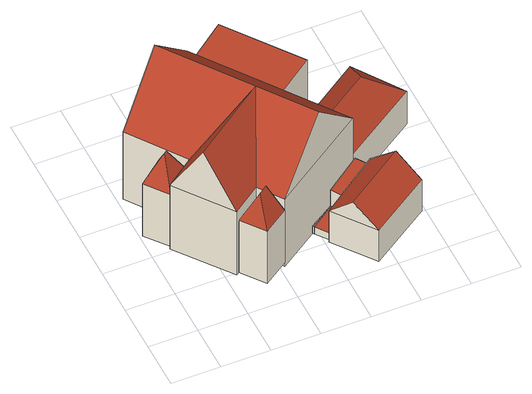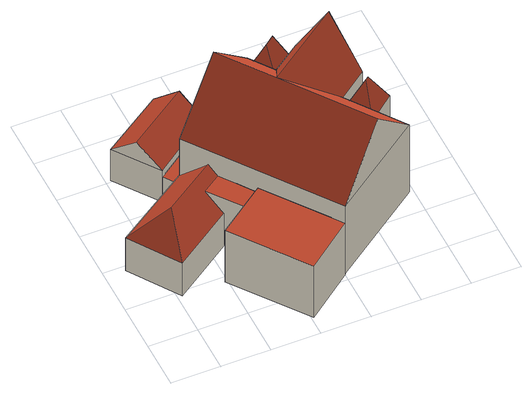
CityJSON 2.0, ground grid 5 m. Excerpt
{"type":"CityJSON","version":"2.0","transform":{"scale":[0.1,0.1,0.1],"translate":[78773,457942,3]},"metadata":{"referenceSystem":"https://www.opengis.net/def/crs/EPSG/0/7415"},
"CityObjects":{
"building1":{"type":"Building","children":["building1-1","building1-2","building1-3","building1-4"]},
"building1-1":{"type":"BuildingPart","attributes":{"roofType":"1040","RelativeEavesHeight":6.93,"RelativeRidgeHeight":10.23,"AbsoluteEavesHeight":11.35,"AbsoluteRidgeHeight":14.64},"parents":["building1"],"geometry":[{"type":"Solid","lod":"2","boundaries":[[[[0,1,2,3]],[[1,4,5,2]],[[4,6,7,5]],[[6,0,3,7]],[[4,1,8]],[[0,6,9]],[[1,0,9,8]],[[6,4,8,9]],[[3,2,5,7]]]],"semantics":{"surfaces":[{"type":"WallSurface"},{"type":"RoofSurface","Direction":54.31,"Slope":13.63},{"type":"RoofSurface","Direction":232.23,"Slope":18.36},{"type":"RoofSurface","Direction":323.26,"Slope":25.22},{"type":"RoofSurface","Direction":145.32,"Slope":23.65},{"type":"GroundSurface"}],"values":[[0,0,0,0,1,2,3,4,5]]}}]},
"building1-2":{"type":"BuildingPart","attributes":{"roofType":"1040","RelativeEavesHeight":6.95,"RelativeRidgeHeight":10.25,"AbsoluteEavesHeight":11.35,"AbsoluteRidgeHeight":14.64},"parents":["building1"],"geometry":[{"type":"Solid","lod":"2","boundaries":[[[[10,11,12,13]],[[11,14,15,12]],[[14,16,17,15]],[[16,10,13,17]],[[14,11,18]],[[10,16,19]],[[11,10,19,18]],[[16,14,18,19]],[[13,12,15,17]]]],"semantics":{"surfaces":[{"type":"WallSurface"},{"type":"RoofSurface","Direction":54.31,"Slope":24.27},{"type":"RoofSurface","Direction":232.47,"Slope":24.29},{"type":"RoofSurface","Direction":321.51,"Slope":24.27},{"type":"RoofSurface","Direction":142.35,"Slope":24.28},{"type":"GroundSurface"}],"values":[[0,0,0,0,1,2,3,4,5]]}}]},
"building1-3":{"type":"BuildingPart","attributes":{"roofType":"1030","RelativeEavesHeight":8.88,"RelativeRidgeHeight":15.1,"AbsoluteEavesHeight":12.8,"AbsoluteRidgeHeight":19.02},"parents":["building1"],"geometry":[{"type":"Solid","lod":"2","boundaries":[[[[20,21,22,23]],[[21,24,25,22]],[[24,26,27,25]],[[26,20,23,27]],[[24,21,28]],[[20,26,29]],[[21,20,29,28]],[[26,24,28,29]],[[23,22,25,27]]]],"semantics":{"surfaces":[{"type":"WallSurface"},{"type":"RoofSurface","Direction":234.19,"Slope":43.48},{"type":"RoofSurface","Direction":53.94,"Slope":43.48},{"type":"GroundSurface"}],"values":[[0,0,0,0,0,0,1,2,3]]}}]},
"building1-4":{"type":"BuildingPart","attributes":{"roofType":"1130","RelativeEavesHeight":8.4,"RelativeRidgeHeight":14.61,"AbsoluteEavesHeight":12.8,"AbsoluteRidgeHeight":19.02},"parents":["building1"],"geometry":[{"type":"Solid","lod":"2","boundaries":[[[[30,31,15,32]],[[31,33,2,15]],[[33,34,35,2]],[[34,30,32,35]],[[33,31,36]],[[30,34,37]],[[31,30,37,36]],[[34,33,36,37]],[[32,15,2,35]]]],"semantics":{"surfaces":[{"type":"WallSurface"},{"type":"RoofSurface","Direction":54.31,"Slope":-43.52},{"type":"RoofSurface","Direction":324.14,"Slope":29.96},{"type":"RoofSurface","Direction":144.37,"Slope":28.66},{"type":"GroundSurface"}],"values":[[0,0,0,0,1,0,2,3,4]]}}]},
"building2":{"type":"Building","children":["building2-1","building2-2","building2-3","building2-4"]},
"building2-1":{"type":"BuildingPart","attributes":{"roofType":"1030","RelativeEavesHeight":4.15,"RelativeRidgeHeight":6.56,"AbsoluteEavesHeight":8.04,"AbsoluteRidgeHeight":10.44},"parents":["building2"],"geometry":[{"type":"Solid","lod":"2","boundaries":[[[[38,39,40,41]],[[39,42,43,40]],[[42,44,45,43]],[[44,38,41,45]],[[42,39,46]],[[38,44,47]],[[39,38,47,46]],[[44,42,46,47]],[[41,40,43,45]]]],"semantics":{"surfaces":[{"type":"WallSurface"},{"type":"RoofSurface","Direction":325.12,"Slope":47.86},{"type":"RoofSurface","Direction":146.01,"Slope":47.84},{"type":"GroundSurface"}],"values":[[0,0,0,0,0,0,1,2,3]]}}]},
"building2-2":{"type":"BuildingPart","attributes":{"roofType":"1000","RelativeEavesHeight":0.97,"RelativeRidgeHeight":0.97,"AbsoluteEavesHeight":5.14,"AbsoluteRidgeHeight":5.14},"parents":["building2"],"geometry":[{"type":"Solid","lod":"2","boundaries":[[[[48,49,50,51]],[[49,52,53,50]],[[52,48,51,53]],[[52,49,48]],[[51,50,53]]]],"semantics":{"surfaces":[{"type":"WallSurface"},{"type":"RoofSurface","Direction":0,"Slope":90},{"type":"GroundSurface"}],"values":[[0,0,0,1,2]]}}]},
"building2-3":{"type":"BuildingPart","attributes":{"roofType":"1000","RelativeEavesHeight":0.986,"RelativeRidgeHeight":0.986,"AbsoluteEavesHeight":5.14,"AbsoluteRidgeHeight":5.14},"parents":["building2"],"geometry":[{"type":"Solid","lod":"2","boundaries":[[[[54,55,56,57]],[[55,48,51,56]],[[48,58,59,51]],[[58,54,57,59]],[[58,48,55,54]],[[57,56,51,59]]]],"semantics":{"surfaces":[{"type":"WallSurface"},{"type":"RoofSurface","Direction":0,"Slope":90},{"type":"GroundSurface"}],"values":[[0,0,0,0,1,2]]}}]},
"building2-4":{"type":"BuildingPart","attributes":{"roofType":"1000","RelativeEavesHeight":3.25,"RelativeRidgeHeight":3.25,"AbsoluteEavesHeight":7.24,"AbsoluteRidgeHeight":7.24},"parents":["building2"],"geometry":[{"type":"Solid","lod":"2","boundaries":[[[[60,61,62,63]],[[61,64,65,62]],[[64,66,67,65]],[[66,60,63,67]],[[66,64,61,60]],[[63,62,65,67]]]],"semantics":{"surfaces":[{"type":"WallSurface"},{"type":"RoofSurface","Direction":0,"Slope":90},{"type":"GroundSurface"}],"values":[[0,0,0,0,1,2]]}}]},
"building3":{"type":"Building","children":["building3-1","building3-2","building3-3"]},
"building3-1":{"type":"BuildingPart","attributes":{"roofType":"1000","RelativeEavesHeight":6.8,"RelativeRidgeHeight":6.8,"AbsoluteEavesHeight":10.61,"AbsoluteRidgeHeight":10.61},"parents":["building3"],"geometry":[{"type":"Solid","lod":"2","boundaries":[[[[68,69,70,71]],[[69,72,73,70]],[[72,74,75,73]],[[74,68,71,75]],[[74,72,69,68]],[[71,70,73,75]]]],"semantics":{"surfaces":[{"type":"WallSurface"},{"type":"RoofSurface","Direction":0,"Slope":90},{"type":"GroundSurface"}],"values":[[0,0,0,0,1,2]]}}]},
"building3-2":{"type":"BuildingPart","attributes":{"roofType":"1130","RelativeEavesHeight":4.26,"RelativeRidgeHeight":7.31,"AbsoluteEavesHeight":7.96,"AbsoluteRidgeHeight":11.01},"parents":["building3"],"geometry":[{"type":"Solid","lod":"2","boundaries":[[[[76,77,78,79]],[[77,80,81,78]],[[80,82,83,81]],[[82,76,79,83]],[[80,77,84]],[[76,82,85]],[[77,76,85,84]],[[82,80,84,85]],[[79,78,81,83]]]],"semantics":{"surfaces":[{"type":"WallSurface"},{"type":"RoofSurface","Direction":55.93,"Slope":45},{"type":"RoofSurface","Direction":325.79,"Slope":44.47},{"type":"RoofSurface","Direction":146.25,"Slope":44.47},{"type":"GroundSurface"}],"values":[[0,0,0,0,1,0,2,3,4]]}}]},
"building3-3":{"type":"BuildingPart","attributes":{"roofType":"1000","RelativeEavesHeight":6.07,"RelativeRidgeHeight":6.07,"AbsoluteEavesHeight":9.97,"AbsoluteRidgeHeight":9.97},"parents":["building3"],"geometry":[{"type":"Solid","lod":"2","boundaries":[[[[86,87,88,89]],[[87,90,91,88]],[[90,92,93,91]],[[92,86,89,93]],[[92,90,87,86]],[[89,88,91,93]]]],"semantics":{"surfaces":[{"type":"WallSurface"},{"type":"RoofSurface","Direction":324.63,"Slope":90},{"type":"GroundSurface"}],"values":[[0,0,0,0,1,2]]}}]}
},
"vertices":[
[61,44,83],[86,62,83],[86,62,14],[61,44,14],[104,38,83],[104,38,14],[79,21,83],[79,21,14],[88,45,116],[79,38,116],
[0,122,83],[27,144,83],[27,144,14],[0,122,14],[45,119,83],[45,119,14],[18,99,83],[18,99,14],[24,122,116],[21,120,116],
[104,38,98],[5,175,98],[5,175,9],[104,38,9],[100,243,98],[100,243,9],[202,104,98],[202,104,9],[52,209,160],[153,71,160],
[16,97,98],[45,119,98],[16,97,14],[86,62,98],[58,42,98],[58,42,14],[114,124,160],[37,69,160],
[153,49,50],[214,93,50],[214,93,9],[153,49,9],[246,49,50],[246,49,9],[184,8,50],[184,8,9],[230,71,74],[168,29,74],
[144,61,21],[143,63,21],[143,63,12],[144,61,12],[170,80,21],[170,80,12],
[176,66,21],[153,49,21],[153,49,12],[176,66,12],[168,79,21],[168,79,12],
[205,106,42],[214,93,42],[214,93,10],[205,106,10],[176,66,42],[176,66,10],[168,79,42],[168,79,10],
[100,243,76],[148,280,76],[148,280,8],[100,243,8],[203,206,76],[203,206,8],[154,170,76],[154,170,8],
[167,152,50],[245,205,50],[245,205,7],[167,152,7],[279,155,50],[279,155,7],[202,104,50],[202,104,7],[237,163,80],[184,128,80],
[184,128,70],[154,170,70],[154,170,9],[184,128,9],[171,183,70],[171,183,9],[203,141,70],[203,141,9]
]}
